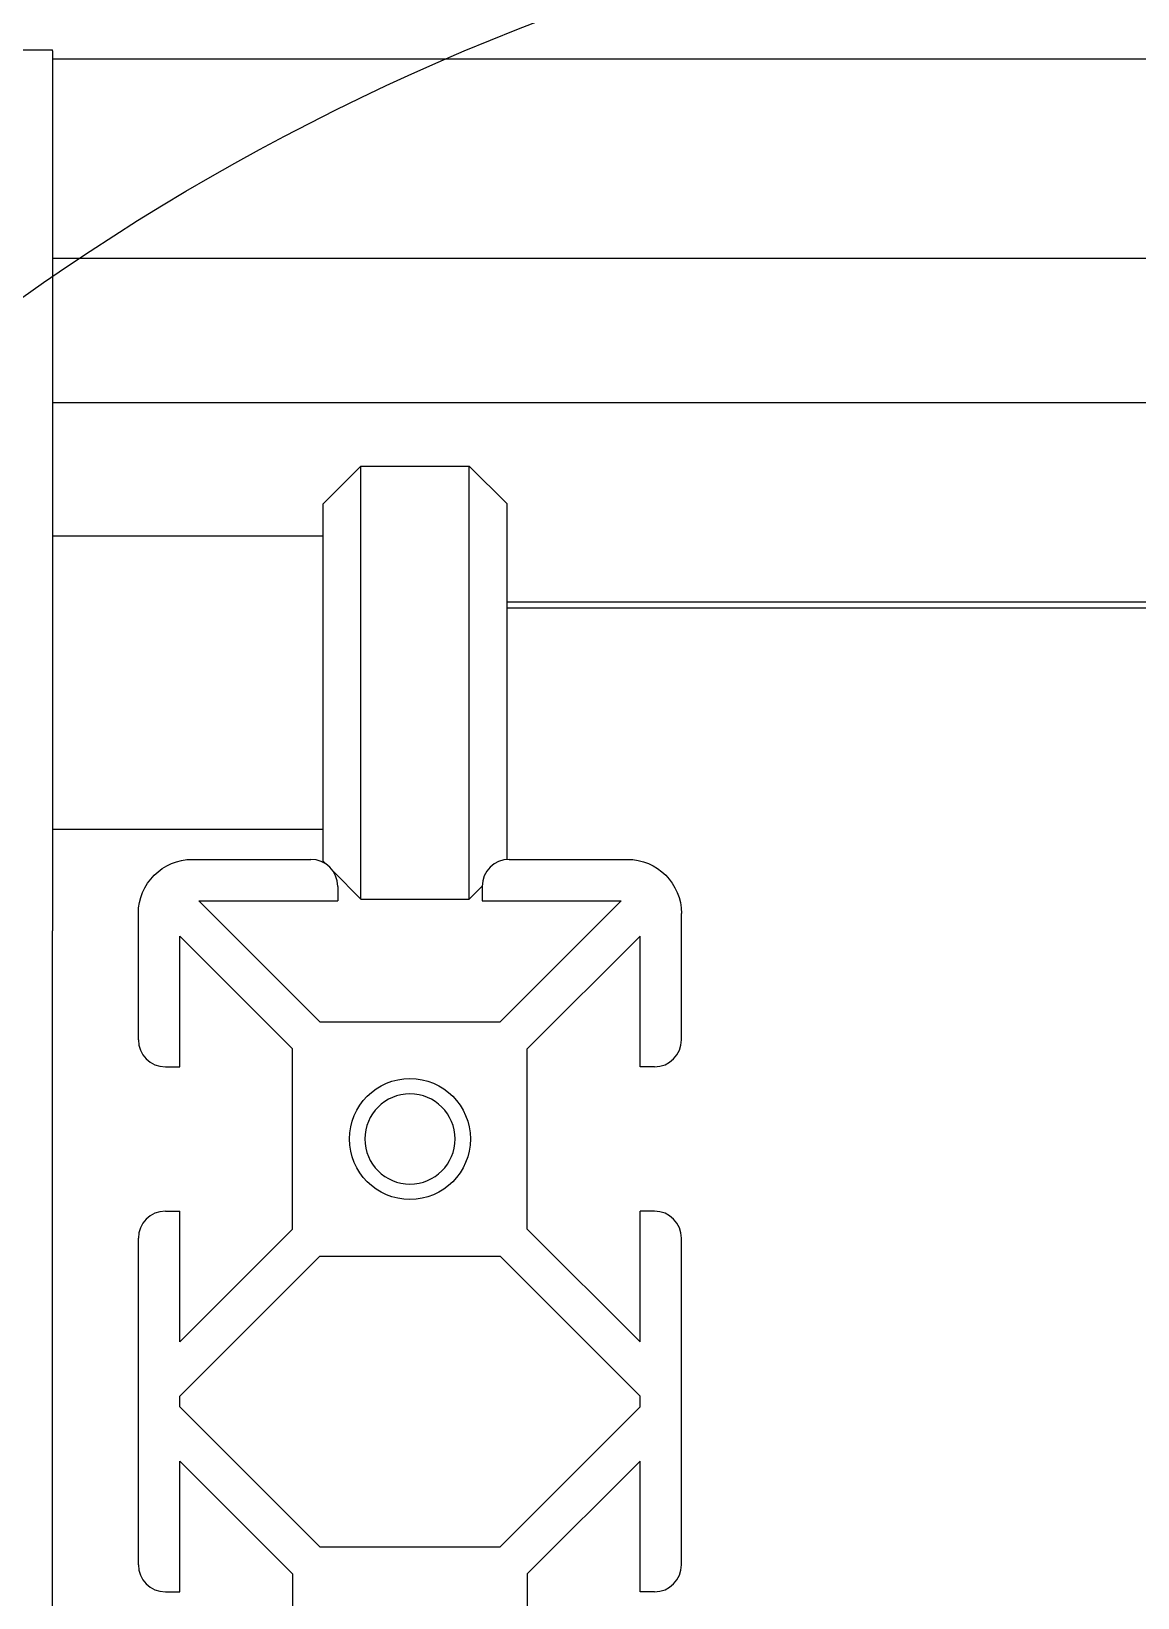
# Model space of a CAD drawing. Header units: millimetres. Extents: x 129 to 6329, y 33 to 3553.
# Drawn here: x 4608.5 to 4731.2, y 1078 to 1251.6 of the extents above; entities that cross this region are included whole.
import ezdxf

# ---------------------------------------------------------------- set-up
doc = ezdxf.new("R2010")
doc.units = ezdxf.units.MM
doc.layers.add('vistasIsometricas', color=255, linetype='Continuous')

msp = doc.modelspace()

# ---------------------------------------------------------------- linework, layer by layer
at = {"layer": 'vistasIsometricas', "extrusion": (0, 1, 0)}
for p, q in [((4600.879, 1249.589), (4610.879, 1249.589)), ((4610.879, 1249.458), (4610.879, 1249.589)), ((4610.879, 1249.458), (4610.879, 1233.721)), ((4610.879, 1248.599), (4904.079, 1248.599)), ((4610.879, 1233.721), (4610.879, 1151.929)), ((4610.879, 1226.499), (4904.079, 1226.499)), ((4610.879, 1210.499), (4904.079, 1210.499)), ((4640.879, 1199.24), (4645.079, 1203.44)), ((4645.079, 1155.44), (4645.079, 1203.44)), ((4645.079, 1203.44), (4657.079, 1203.44)), ((4657.079, 1155.44), (4657.079, 1203.44)), ((4661.279, 1199.24), (4657.079, 1203.44)), ((4640.879, 1159.64), (4640.879, 1199.24)), ((4661.279, 1159.834), (4661.279, 1199.24)), ((4610.879, 1195.703), (4640.879, 1195.703)), ((4661.279, 1188.399), (4853.679, 1188.399)), ((4661.279, 1187.743), (4853.679, 1187.743)), ((4610.879, 1163.177), (4640.879, 1163.177)), ((4626.41, 1159.843), (4639.51, 1159.843)), ((4640.879, 1159.64), (4641.189, 1159.33)), ((4641.997, 1158.522), (4645.079, 1155.44)), ((4661.51, 1159.843), (4674.61, 1159.843)), ((4642.51, 1156.843), (4642.51, 1155.243)), ((4658.51, 1156.871), (4657.079, 1155.44)), ((4658.51, 1156.843), (4658.51, 1155.243)), ((4640.51, 1141.843), (4627.11, 1155.243)), ((4627.11, 1155.243), (4642.51, 1155.243)), ((4645.079, 1155.44), (4657.079, 1155.44)), ((4658.51, 1155.243), (4673.91, 1155.243)), ((4660.51, 1141.843), (4673.91, 1155.243)), ((4620.41, 1139.843), (4620.41, 1153.843)), ((4680.61, 1139.843), (4680.61, 1153.843)), ((4610.879, 1131.346), (4610.879, 1151.929)), ((4625.01, 1136.843), (4625.01, 1151.343)), ((4637.51, 1138.843), (4625.01, 1151.343)), ((4663.51, 1138.843), (4676.01, 1151.343)), ((4676.01, 1136.843), (4676.01, 1151.343)), ((4640.51, 1141.843), (4660.51, 1141.843)), ((4637.51, 1118.843), (4637.51, 1138.843)), ((4663.51, 1118.843), (4663.51, 1138.843)), ((4623.41, 1136.843), (4625.01, 1136.843)), ((4677.61, 1136.843), (4676.01, 1136.843)), ((4610.879, 1067.165), (4610.879, 1131.346)), ((4623.41, 1120.843), (4625.01, 1120.843)), ((4625.01, 1106.343), (4625.01, 1120.843)), ((4677.61, 1120.843), (4676.01, 1120.843)), ((4676.01, 1106.343), (4676.01, 1120.843)), ((4637.51, 1118.843), (4625.01, 1106.343)), ((4663.51, 1118.843), (4676.01, 1106.343)), ((4620.41, 1081.643), (4620.41, 1117.843)), ((4680.61, 1081.643), (4680.61, 1117.843)), ((4640.51, 1115.843), (4625.01, 1100.343)), ((4640.51, 1115.843), (4660.51, 1115.843)), ((4660.51, 1115.843), (4676.01, 1100.343)), ((4625.01, 1099.143), (4625.01, 1100.343)), ((4676.01, 1099.143), (4676.01, 1100.343)), ((4640.51, 1083.643), (4625.01, 1099.143)), ((4660.51, 1083.643), (4676.01, 1099.143)), ((4625.01, 1078.643), (4625.01, 1093.143)), ((4637.51, 1080.643), (4625.01, 1093.143)), ((4663.51, 1080.643), (4676.01, 1093.143)), ((4676.01, 1078.643), (4676.01, 1093.143)), ((4640.51, 1083.643), (4660.51, 1083.643)), ((4637.51, 1080.643), (4637.51, 1060.643)), ((4663.51, 1080.643), (4663.51, 1060.643)), ((4623.41, 1078.643), (4625.01, 1078.643)), ((4677.61, 1078.643), (4676.01, 1078.643))]:
    msp.add_line(p, q, dxfattribs=at)
at = {"layer": 'vistasIsometricas'}
for centre, radius in [((4757.479, 1010.469), 259.373), ((4650.51, 1128.843), 6.7)]:
    msp.add_circle(centre, radius, dxfattribs=at)
at = {"layer": 'vistasIsometricas', "extrusion": (-2e-16, 0, -1)}
msp.add_circle((-4650.51, 1128.843), 5, dxfattribs=at)
for centre, start, end in [((-4626.41, 1153.843), 0, 90), ((-4674.61, 1153.843), 90, 180)]:
    msp.add_arc(centre, 6, start, end, dxfattribs=at)
at = {"layer": 'vistasIsometricas'}
for centre, start, end in [((4639.51, 1156.843), 0, 90), ((4661.51, 1156.843), 90, 180), ((4623.41, 1139.843), 180, 270), ((4677.61, 1139.843), 270, 0), ((4623.41, 1117.843), 90, 180), ((4677.61, 1117.843), 0, 90), ((4623.41, 1081.643), 180, 270), ((4677.61, 1081.643), 270, 0)]:
    msp.add_arc(centre, 3, start, end, dxfattribs=at)

doc.saveas('drawing.dxf')
